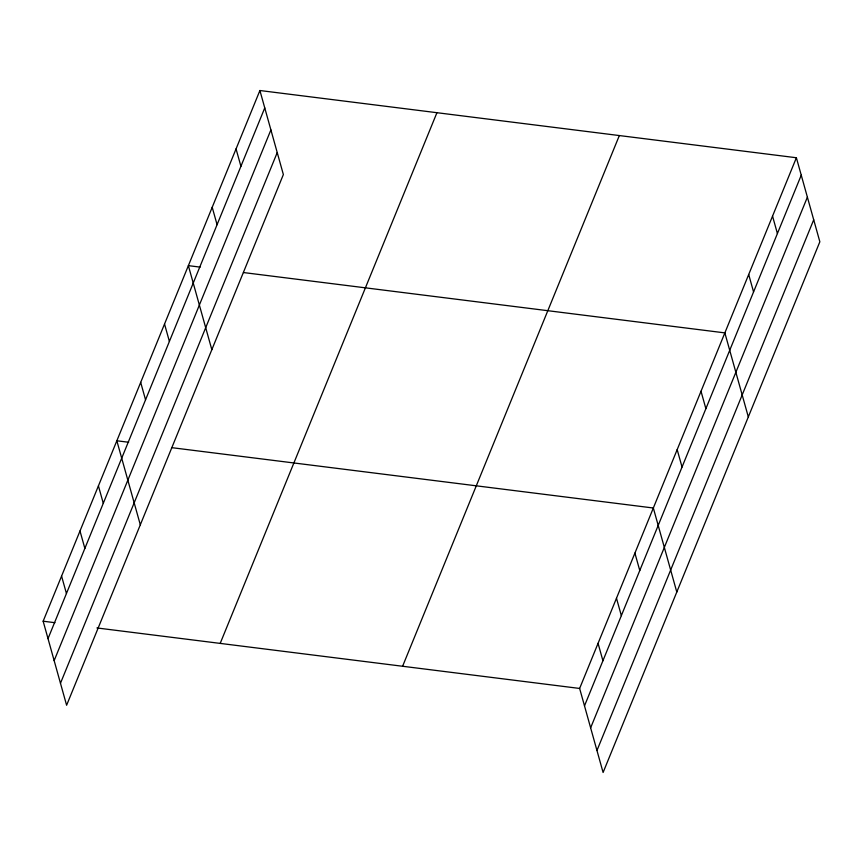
<?xml version="1.0" encoding="UTF-8"?>
<svg xmlns="http://www.w3.org/2000/svg" width="863" height="863" viewBox="0 0 863 863"><rect width="100%" height="100%" fill="white"/><g stroke="black" fill="none" stroke-linecap="round" stroke-linejoin="round"><path stroke-width="1.29" d="M259.903 90.518L283.366 174.553L66.613 705.254L43.15 621.209L259.903 90.518L796.387 157.746L819.85 241.791L603.097 772.482L579.634 688.447L796.387 157.746M48.015 638.631L264.758 107.929M54.153 660.616L270.896 129.914M60.475 683.269L277.228 152.568M220.194 643.399L436.937 112.697M402.6 666.258L619.343 135.556M584.499 705.858L801.252 175.167M590.637 727.843L807.39 197.152M596.959 750.497L813.712 219.795M200.173 267.12L188.371 265.642L211.834 349.688M243.452 272.546L724.855 332.881L748.318 416.915M128.652 442.255L116.839 440.777L140.313 524.812M171.92 447.681L653.334 508.005L676.797 592.05M43.15 621.209L54.952 622.698M96.915 627.951L579.634 688.447M772.547 216.128L777.401 233.539M748.696 274.499L753.561 291.921M701.015 391.252L705.88 408.674M677.175 449.634L682.04 467.045M634.909 553.118L639.774 570.529M616.484 598.221L621.349 615.643M598.059 643.334L602.924 660.756M236.052 148.889L240.917 166.311M212.212 207.271L217.077 224.682M164.531 324.024L169.396 341.435M140.691 382.395L145.545 399.817M98.425 485.891L103.28 503.302M80 530.993L84.865 548.415M61.575 576.106L66.44 593.517"/></g></svg>
